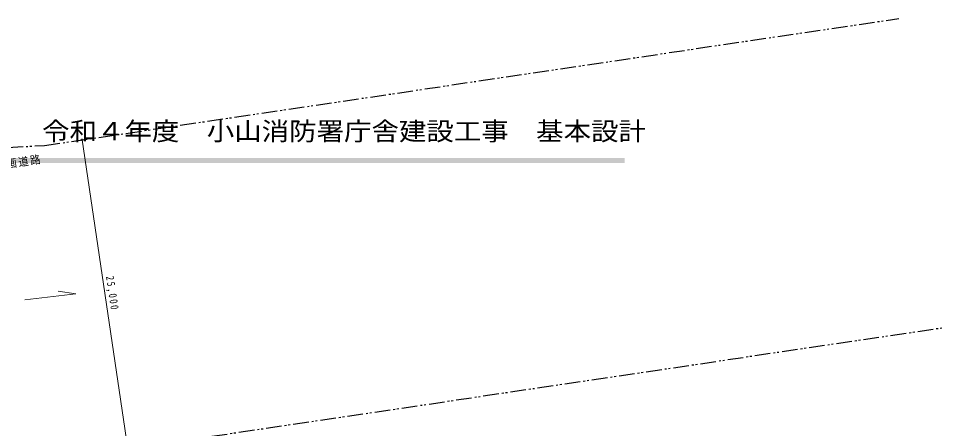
# Model space of a CAD drawing. Units: millimetres at full size; details may follow other scales. Extents: x -95576 to 124839, y -71355 to 87778.
# Drawn here: x 50633 to 124839, y 44998 to 77816 of the extents above; entities that cross this region are included whole.
import ezdxf
from ezdxf.enums import TextEntityAlignment as Align

# ---------------------------------------------------------------- set-up
doc = ezdxf.new("R2010")
doc.units = ezdxf.units.MM
doc.header["$LTSCALE"] = 250
doc.header["$PDMODE"] = 32
doc.header["$PDSIZE"] = 125
doc.linetypes.add('DOUBLE_CHAIN1', pattern=[8.8, 5, -1, 0.6, -0.6, 0.6, -1])
for name, color, linetype, lineweight in [('0-6_0-6___', 7, 'Continuous', 13), ('6-E_寸法', 4, 'Continuous', 9), ('E-A', 3, 'DOUBLE_CHAIN1', 25)]:
    doc.layers.add(name, color=color, linetype=linetype, lineweight=lineweight)
for name, color, linetype in [('E-D', 7, 'Continuous'), ('E-E', 2, 'Continuous'), ('F-D_F-Dﾚｲﾔ', 150, 'Continuous')]:
    doc.layers.add(name, color=color, linetype=linetype)
doc.styles.add('ＭＳ ゴシック', font='')
doc.styles.get('ＭＳ ゴシック').set_extended_font_data('MS Gothic')

msp = doc.modelspace()

# ---------------------------------------------------------------- linework, layer by layer
at = {"layer": '0-6_0-6___'}
msp.add_lwpolyline([(51137.1, 55293.3), (55235.5, 55783.8), (53801.7, 55980.6)], dxfattribs=at)
at = {"layer": '6-E_寸法'}
msp.add_line((55727.1, 68101.7), (59398, 43372.6), dxfattribs=at)
at = {"layer": 'E-A'}
for p, q in [((52715.7, 67654.6), (121168.3, 77815.9)), ((-44713.5, 62318.9), (52715.7, 67654.6)), ((55240.1, 42755.4), (124839.2, 53086.9))]:
    msp.add_line(p, q, dxfattribs=at)
at = {"layer": 'E-E'}
msp.add_point((55727.1, 68101.7), dxfattribs=at)
at = {"layer": 'F-D_F-Dﾚｲﾔ'}
msp.add_solid([(-95576.2, 66242.6), (-95576.2, 66642.6), (99205.9, 66242.6), (99205.9, 66642.6)], dxfattribs=at)

# ---------------------------------------------------------------- texts
at = {"layer": 'E-D', "insert": (46890.7, 65342.3), "char_height": 641.5, "attachment_point": 7, "rotation": 8.443, "style": 'ＭＳ ゴシック'}
msp.add_mtext('\\T1.15;\\W0.95;都市計画道路', dxfattribs=at)
at = {"layer": 'E-E', "color": 7, "insert": (57481.6, 57134.1), "char_height": 641.5, "attachment_point": 7, "rotation": 278.443, "style": 'ＭＳ ゴシック'}
msp.add_mtext('\\T1.35;\\W0.8;25,000', dxfattribs=at)
at = {"layer": 'F-D_F-Dﾚｲﾔ', "color": 3, "style": 'ＭＳ ゴシック', "width": 1.1}
msp.add_text('令和４年度\u3000小山消防署庁舎建設工事\u3000基本設計', height=1466, dxfattribs=at).set_placement((52524.7, 67620.1), align=Align.BOTTOM_LEFT)

doc.saveas('drawing.dxf')
